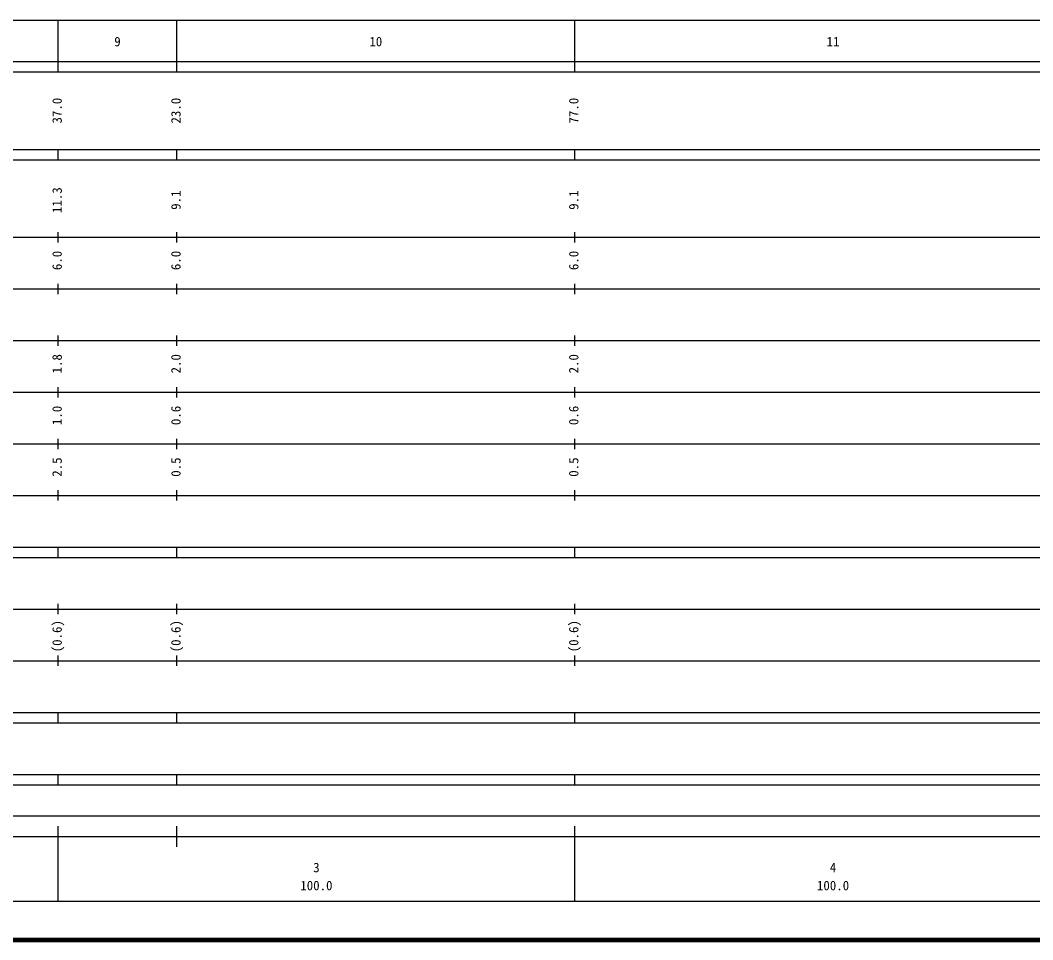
# Model space of a CAD drawing. Units: millimetres on the paper, enlarged 1000 times. Extents: x 40000 to 680000, y 20000 to 380000.
# Drawn here: x 260676 to 456658, y 20000 to 198000 of the extents above; entities that cross this region are included whole.
import ezdxf
from ezdxf.enums import TextEntityAlignment as Align

# ---------------------------------------------------------------- set-up
doc = ezdxf.new("R2010")
doc.units = ezdxf.units.MM
doc.header["$LTSCALE"] = 1000
doc.layers.add('M-TTL', color=2, linetype='Continuous', lineweight=140)
doc.layers.add('M-TTL-BAND', color=7, linetype='Continuous', lineweight=25)
doc.styles.add('ＭＳ ゴシック', font='')
doc.styles.get('ＭＳ ゴシック').set_extended_font_data('MS Gothic')

msp = doc.modelspace()

# ---------------------------------------------------------------- linework, layer by layer
at = {"layer": 'M-TTL'}
msp.add_line((40000, 20000), (680000, 20000), dxfattribs=at)
at = {"layer": 'M-TTL-BAND'}
for p, q in [((68000, 198000), (579000, 198000)), ((268000, 188000), (268000, 198000)), ((291000, 188000), (291000, 198000)), ((368000, 188000), (368000, 198000)), ((40000, 190000), (579000, 190000)), ((40000, 188000), (579000, 188000)), ((40000, 173000), (579000, 173000)), ((268000, 171000), (268000, 173000)), ((291000, 171000), (291000, 173000)), ((368000, 171000), (368000, 173000)), ((40000, 171000), (579000, 171000)), ((268000, 155000), (268000, 157000)), ((291000, 155000), (291000, 157000)), ((368000, 155000), (368000, 157000)), ((40000, 156000), (579000, 156000)), ((268000, 145000), (268000, 147000)), ((291000, 145000), (291000, 147000)), ((368000, 145000), (368000, 147000)), ((46000, 146000), (579000, 146000)), ((52000, 136000), (579000, 136000)), ((268000, 135000), (268000, 137000)), ((291000, 135000), (291000, 137000)), ((368000, 135000), (368000, 137000)), ((46000, 126000), (579000, 126000)), ((268000, 125000), (268000, 127000)), ((291000, 125000), (291000, 127000)), ((368000, 125000), (368000, 127000)), ((52000, 116000), (579000, 116000)), ((268000, 115000), (268000, 117000)), ((291000, 115000), (291000, 117000)), ((368000, 115000), (368000, 117000)), ((46000, 106000), (579000, 106000)), ((268000, 105000), (268000, 107000)), ((291000, 105000), (291000, 107000)), ((368000, 105000), (368000, 107000)), ((40000, 96000), (579000, 96000)), ((268000, 94000), (268000, 96000)), ((291000, 94000), (291000, 96000)), ((368000, 94000), (368000, 96000)), ((40000, 94000), (579000, 94000)), ((268000, 83000), (268000, 85000)), ((291000, 83000), (291000, 85000)), ((368000, 83000), (368000, 85000)), ((49000, 84000), (579000, 84000)), ((268000, 73000), (268000, 75000)), ((291000, 73000), (291000, 75000)), ((368000, 73000), (368000, 75000)), ((40000, 74000), (579000, 74000)), ((40000, 64000), (579000, 64000)), ((268000, 62000), (268000, 64000)), ((291000, 62000), (291000, 64000)), ((368000, 62000), (368000, 64000)), ((40000, 62000), (579000, 62000)), ((40000, 52000), (579000, 52000)), ((268000, 50000), (268000, 52000)), ((291000, 50000), (291000, 52000)), ((368000, 50000), (368000, 52000)), ((40000, 50000), (579000, 50000)), ((71000, 44000), (565000, 44000)), ((268000, 27500), (268000, 42000)), ((291000, 38000), (291000, 42000)), ((368000, 27500), (368000, 42000)), ((40000, 40000), (579000, 40000)), ((68000, 27500), (579000, 27500))]:
    msp.add_line(p, q, dxfattribs=at)

# ---------------------------------------------------------------- texts
at = {"layer": 'M-TTL-BAND', "style": 'ＭＳ ゴシック'}
for s, p in [('9', (279500, 192405)), ('10', (329500, 192405)), ('11', (418000, 192405)), ('3', (318000, 32523)), ('4', (418000, 32523)), ('100.0', (318000, 29033)), ('100.0', (418000, 29033))]:
    msp.add_text(s, height=1833, dxfattribs=at).set_placement(p, align=Align.BOTTOM_CENTER)
for s, p in [('37.0', (269266, 180500)), ('23.0', (292266, 180500)), ('77.0', (369266, 180500)), ('11.3', (269266, 163174)), ('9.1', (292266, 163174)), ('9.1', (369266, 163174)), ('6.0', (269266, 151500)), ('6.0', (292266, 151500)), ('6.0', (369266, 151500)), ('1.8', (269266, 131500)), ('2.0', (292266, 131500)), ('2.0', (369266, 131500)), ('1.0', (269266, 121500)), ('0.6', (292266, 121500)), ('0.6', (369266, 121500)), ('2.5', (269266, 111500)), ('0.5', (292266, 111500)), ('0.5', (369266, 111500)), ('(0.6)', (269266, 78764)), ('(0.6)', (292266, 78764)), ('(0.6)', (369266, 78764))]:
    msp.add_text(s, height=1833, rotation=90, dxfattribs=at).set_placement(p, align=Align.BOTTOM_CENTER)

doc.saveas('drawing.dxf')
